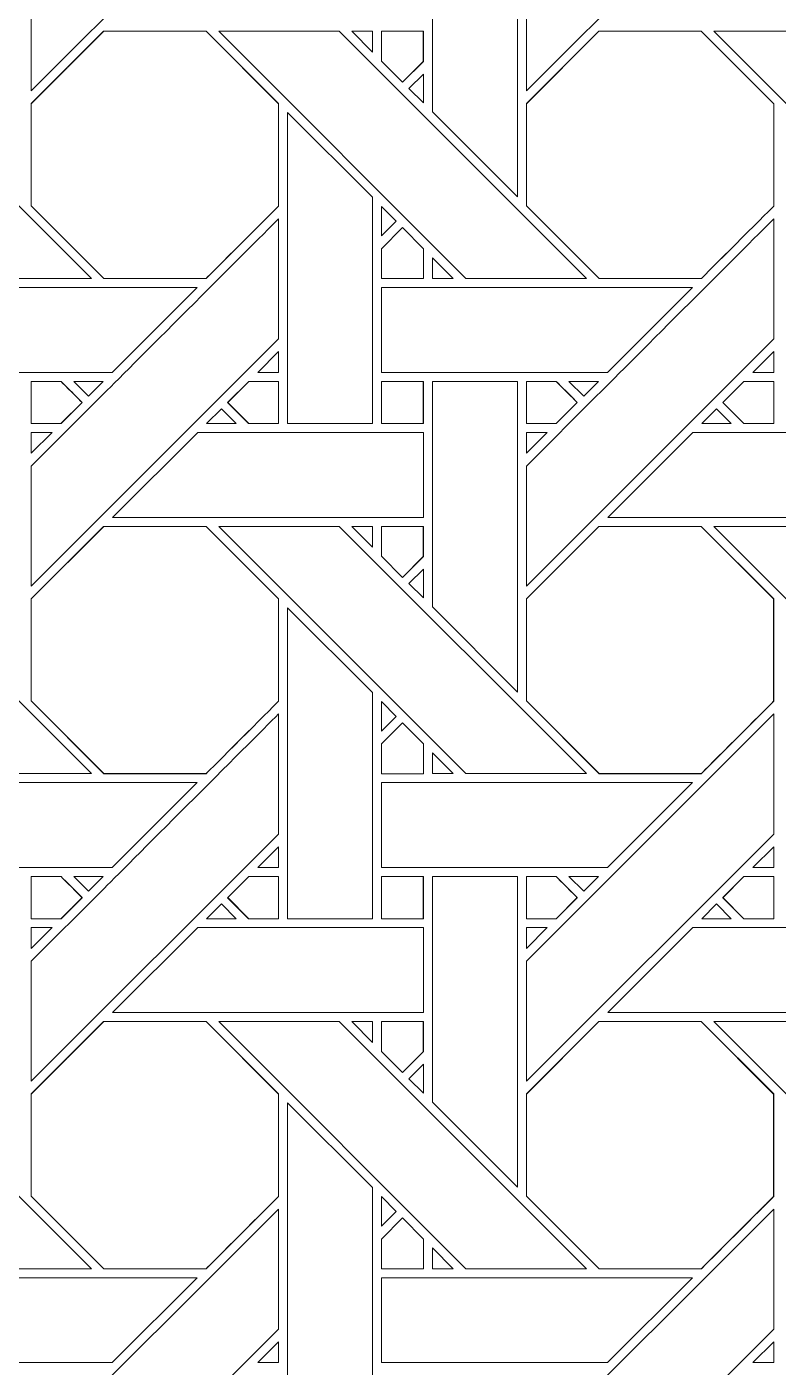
# Model space of a CAD drawing. Header units: inches. Extents: x 2.4 to 22.4, y -0.9 to 19.1.
# Drawn here: x 5.022 to 6.462, y 1.554 to 4.122 of the extents above; entities that cross this region are included whole.
import ezdxf

# ---------------------------------------------------------------- set-up
doc = ezdxf.new("R2010")
doc.units = ezdxf.units.IN
doc.header["$MEASUREMENT"] = 0
doc.layers.add('Design', color=7, linetype='Continuous', lineweight=0)

msp = doc.modelspace()

# ---------------------------------------------------------------- linework, layer by layer
at = {"layer": 'Design'}
for points, knots in [([(2.3829, 19.0948), (2.3829, 19.0948), (2.3829, -0.9052), (2.3829, -0.9052), (2.3829, -0.9052), (22.3829, -0.9052), (22.3829, -0.9052), (22.3829, -0.9052), (22.3829, 19.0948), (22.3829, 19.0948), (22.3829, 19.0948), (2.3829, 19.0948), (2.3829, 19.0948)], [0, 0, 0, 0, 1, 1, 1, 2, 2, 2, 3, 3, 3, 4, 4, 4, 4]), ([(3.3653, 18.1123), (3.3653, 18.1123), (3.3653, 0.0772), (3.3653, 0.0772), (3.3653, 0.0772), (21.4004, 0.0772), (21.4004, 0.0772), (21.4004, 0.0772), (21.4004, 18.1123), (21.4004, 18.1123), (21.4004, 18.1123), (3.3653, 18.1123), (3.3653, 18.1123)], [0, 0, 0, 0, 1, 1, 1, 2, 2, 2, 3, 3, 3, 4, 4, 4, 4]), ([(5.1664, 4.3653), (5.216, 4.4146), (5.4488, 4.6475), (5.5042, 4.703), (5.5042, 4.703), (5.5042, 4.473), (5.5042, 4.473), (5.5042, 4.473), (5.0306, 3.9994), (5.0306, 3.9994), (5.0306, 3.9994), (5.0306, 4.2294), (5.0306, 4.2294), (5.0306, 4.2294), (5.1664, 4.3653), (5.1664, 4.3653)], [0, 0, 0, 0, 1, 1, 1, 2, 2, 2, 3, 3, 3, 4, 4, 4, 5, 5, 5, 5]), ([(6.1157, 4.3659), (6.1652, 4.4151), (6.3975, 4.6476), (6.453, 4.703), (6.453, 4.703), (6.453, 4.473), (6.453, 4.473), (6.453, 4.473), (5.9793, 3.9994), (5.9793, 3.9994), (5.9793, 3.9994), (5.9793, 4.2294), (5.9793, 4.2294), (5.9793, 4.2294), (6.1157, 4.3659), (6.1157, 4.3659)], [0, 0, 0, 0, 1, 1, 1, 2, 2, 2, 3, 3, 3, 4, 4, 4, 5, 5, 5, 5]), ([(5.9622, 4.3916), (5.9622, 4.3916), (5.9622, 3.7964), (5.9622, 3.7964), (5.9622, 3.7964), (5.7992, 3.9594), (5.7992, 3.9594), (5.7992, 3.9594), (5.7992, 4.3916), (5.7992, 4.3916), (5.7992, 4.3916), (5.9622, 4.3916), (5.9622, 4.3916)], [0, 0, 0, 0, 1, 1, 1, 2, 2, 2, 3, 3, 3, 4, 4, 4, 4]), ([(4.6719, 4.1137), (4.6719, 4.1137), (5.1456, 3.64), (5.1456, 3.64), (5.1456, 3.64), (4.9146, 3.64), (4.9146, 3.64), (4.9146, 3.64), (4.441, 4.1137), (4.441, 4.1137), (4.441, 4.1137), (4.6719, 4.1137), (4.6719, 4.1137)], [0, 0, 0, 0, 1, 1, 1, 2, 2, 2, 3, 3, 3, 4, 4, 4, 4]), ([(5.1691, 4.1136), (5.1691, 4.1136), (5.3654, 4.1136), (5.3654, 4.1136), (5.3654, 4.1136), (5.5041, 3.9749), (5.5041, 3.9749), (5.5041, 3.9749), (5.5041, 3.7787), (5.5041, 3.7787), (5.4863, 3.7607), (5.3744, 3.649), (5.3654, 3.64), (5.3654, 3.64), (5.1697, 3.64), (5.1697, 3.64), (5.1697, 3.64), (5.0304, 3.7792), (5.0304, 3.7792), (5.0304, 3.7792), (5.0304, 3.9749), (5.0304, 3.9749), (5.0304, 3.9749), (5.1691, 4.1136), (5.1691, 4.1136)], [0, 0, 0, 0, 1, 1, 1, 2, 2, 2, 3, 3, 3, 4, 4, 4, 5, 5, 5, 6, 6, 6, 7, 7, 7, 8, 8, 8, 8]), ([(5.0306, 3.975), (5.0306, 3.975), (5.1693, 4.1137), (5.1693, 4.1137), (5.1693, 4.1137), (5.3655, 4.1137), (5.3655, 4.1137), (5.3655, 4.1137), (5.5042, 3.975), (5.5042, 3.975), (5.5042, 3.975), (5.5042, 3.7787), (5.5042, 3.7787), (5.4863, 3.7607), (5.3744, 3.649), (5.3655, 3.6401), (5.3655, 3.6401), (5.1698, 3.6401), (5.1698, 3.6401), (5.1698, 3.6401), (5.0306, 3.7793), (5.0306, 3.7793), (5.0306, 3.7793), (5.0306, 3.975), (5.0306, 3.975)], [0, 0, 0, 0, 1, 1, 1, 2, 2, 2, 3, 3, 3, 4, 4, 4, 5, 5, 5, 6, 6, 6, 7, 7, 7, 8, 8, 8, 8]), ([(5.6207, 4.1137), (5.6207, 4.1137), (6.0943, 3.64), (6.0943, 3.64), (6.0943, 3.64), (5.8633, 3.64), (5.8633, 3.64), (5.8633, 3.64), (5.3897, 4.1137), (5.3897, 4.1137), (5.3897, 4.1137), (5.6207, 4.1137), (5.6207, 4.1137)], [0, 0, 0, 0, 1, 1, 1, 2, 2, 2, 3, 3, 3, 4, 4, 4, 4]), ([(5.6842, 4.1137), (5.6842, 4.1137), (5.6842, 4.0739), (5.6842, 4.0739), (5.6842, 4.0739), (5.6448, 4.1137), (5.6448, 4.1137), (5.6448, 4.1137), (5.6842, 4.1137), (5.6842, 4.1137)], [0, 0, 0, 0, 1, 1, 1, 2, 2, 2, 3, 3, 3, 3]), ([(5.7816, 4.1136), (5.7816, 4.1136), (5.7816, 4.056), (5.7816, 4.056), (5.7816, 4.056), (5.7416, 4.0161), (5.7416, 4.0161), (5.7416, 4.0161), (5.7013, 4.0564), (5.7013, 4.0564), (5.7013, 4.0564), (5.7013, 4.1136), (5.7013, 4.1136), (5.7013, 4.1136), (5.7816, 4.1136), (5.7816, 4.1136)], [0, 0, 0, 0, 1, 1, 1, 2, 2, 2, 3, 3, 3, 4, 4, 4, 5, 5, 5, 5]), ([(5.7418, 4.0162), (5.7418, 4.0162), (5.7014, 4.0565), (5.7014, 4.0565), (5.7014, 4.0565), (5.7014, 4.1137), (5.7014, 4.1137), (5.7014, 4.1137), (5.7817, 4.1137), (5.7817, 4.1137), (5.7817, 4.1137), (5.7817, 4.0561), (5.7817, 4.0561), (5.7817, 4.0561), (5.7418, 4.0162), (5.7418, 4.0162)], [0, 0, 0, 0, 1, 1, 1, 2, 2, 2, 3, 3, 3, 4, 4, 4, 5, 5, 5, 5]), ([(6.1179, 4.1136), (6.1179, 4.1136), (6.3142, 4.1136), (6.3142, 4.1136), (6.3142, 4.1136), (6.4529, 3.9749), (6.4529, 3.9749), (6.4529, 3.9749), (6.4529, 3.7787), (6.4529, 3.7787), (6.4351, 3.7608), (6.3232, 3.649), (6.3143, 3.64), (6.3143, 3.64), (6.1185, 3.64), (6.1185, 3.64), (6.1185, 3.64), (5.9792, 3.7792), (5.9792, 3.7792), (5.9792, 3.7792), (5.9792, 3.9749), (5.9792, 3.9749), (5.9792, 3.9749), (6.1179, 4.1136), (6.1179, 4.1136)], [0, 0, 0, 0, 1, 1, 1, 2, 2, 2, 3, 3, 3, 4, 4, 4, 5, 5, 5, 6, 6, 6, 7, 7, 7, 8, 8, 8, 8]), ([(5.9793, 3.975), (5.9793, 3.975), (6.1179, 4.1136), (6.1179, 4.1136), (6.1179, 4.1136), (6.3142, 4.1136), (6.3142, 4.1136), (6.3142, 4.1136), (6.4529, 3.9749), (6.4529, 3.9749), (6.4529, 3.9749), (6.4529, 3.7787), (6.4529, 3.7787), (6.435, 3.7607), (6.3232, 3.6489), (6.3143, 3.64), (6.3143, 3.64), (6.1185, 3.64), (6.1185, 3.64), (6.1185, 3.64), (5.9793, 3.7793), (5.9793, 3.7793), (5.9793, 3.7793), (5.9793, 3.975), (5.9793, 3.975)], [0, 0, 0, 0, 1, 1, 1, 2, 2, 2, 3, 3, 3, 4, 4, 4, 5, 5, 5, 6, 6, 6, 7, 7, 7, 8, 8, 8, 8]), ([(6.5694, 4.1137), (6.5694, 4.1137), (7.043, 3.64), (7.043, 3.64), (7.043, 3.64), (6.812, 3.64), (6.812, 3.64), (6.812, 3.64), (6.3385, 4.1137), (6.3385, 4.1137), (6.3385, 4.1137), (6.5694, 4.1137), (6.5694, 4.1137)], [0, 0, 0, 0, 1, 1, 1, 2, 2, 2, 3, 3, 3, 4, 4, 4, 4]), ([(5.7817, 4.0318), (5.7817, 4.0318), (5.7817, 3.9767), (5.7817, 3.9767), (5.7817, 3.9767), (5.7539, 4.0041), (5.7539, 4.0041), (5.7539, 4.0041), (5.7817, 4.0318), (5.7817, 4.0318)], [0, 0, 0, 0, 1, 1, 1, 2, 2, 2, 3, 3, 3, 3]), ([(5.6841, 3.362), (5.6841, 3.362), (5.5214, 3.362), (5.5214, 3.362), (5.5214, 3.362), (5.5214, 3.9579), (5.5214, 3.9579), (5.5214, 3.9579), (5.6841, 3.7957), (5.6841, 3.7957), (5.6841, 3.7957), (5.6841, 3.362), (5.6841, 3.362)], [0, 0, 0, 0, 1, 1, 1, 2, 2, 2, 3, 3, 3, 4, 4, 4, 4]), ([(5.7015, 3.7215), (5.7015, 3.7215), (5.7015, 3.7782), (5.7015, 3.7782), (5.7015, 3.7782), (5.7296, 3.7497), (5.7296, 3.7497), (5.7296, 3.7497), (5.7015, 3.7215), (5.7015, 3.7215)], [0, 0, 0, 0, 1, 1, 1, 2, 2, 2, 3, 3, 3, 3]), ([(5.1661, 3.4162), (5.2074, 3.4573), (5.4477, 3.6978), (5.5042, 3.7543), (5.5042, 3.7543), (5.5042, 3.5243), (5.5042, 3.5243), (5.5042, 3.5243), (5.0306, 3.0506), (5.0306, 3.0506), (5.0306, 3.0506), (5.0306, 3.2807), (5.0306, 3.2807), (5.0306, 3.2807), (5.1661, 3.4162), (5.1661, 3.4162)], [0, 0, 0, 0, 1, 1, 1, 2, 2, 2, 3, 3, 3, 4, 4, 4, 5, 5, 5, 5]), ([(6.1154, 3.4168), (6.1567, 3.4579), (6.3965, 3.6978), (6.453, 3.7543), (6.453, 3.7543), (6.453, 3.5243), (6.453, 3.5243), (6.453, 3.5243), (5.9793, 3.0506), (5.9793, 3.0506), (5.9793, 3.0506), (5.9793, 3.2807), (5.9793, 3.2807), (5.9793, 3.2807), (6.1154, 3.4168), (6.1154, 3.4168)], [0, 0, 0, 0, 1, 1, 1, 2, 2, 2, 3, 3, 3, 4, 4, 4, 5, 5, 5, 5]), ([(5.7013, 3.6397), (5.7013, 3.6397), (5.7013, 3.697), (5.7013, 3.697), (5.7013, 3.697), (5.7416, 3.7374), (5.7416, 3.7374), (5.7416, 3.7374), (5.782, 3.697), (5.782, 3.697), (5.782, 3.697), (5.782, 3.6397), (5.782, 3.6397), (5.782, 3.6397), (5.7013, 3.6397), (5.7013, 3.6397)], [0, 0, 0, 0, 1, 1, 1, 2, 2, 2, 3, 3, 3, 4, 4, 4, 5, 5, 5, 5]), ([(5.7418, 3.7374), (5.7418, 3.7374), (5.7821, 3.6971), (5.7821, 3.6971), (5.7821, 3.6971), (5.7821, 3.6398), (5.7821, 3.6398), (5.7821, 3.6398), (5.7015, 3.6398), (5.7015, 3.6398), (5.7015, 3.6398), (5.7015, 3.6971), (5.7015, 3.6971), (5.7015, 3.6971), (5.7418, 3.7374), (5.7418, 3.7374)], [0, 0, 0, 0, 1, 1, 1, 2, 2, 2, 3, 3, 3, 4, 4, 4, 5, 5, 5, 5]), ([(5.7994, 3.64), (5.7994, 3.64), (5.7994, 3.6798), (5.7994, 3.6798), (5.7994, 3.6798), (5.8391, 3.64), (5.8391, 3.64), (5.8391, 3.64), (5.7994, 3.64), (5.7994, 3.64)], [0, 0, 0, 0, 1, 1, 1, 2, 2, 2, 3, 3, 3, 3]), ([(4.7527, 3.4601), (4.7527, 3.4601), (4.7527, 3.6228), (4.7527, 3.6228), (4.7527, 3.6228), (5.3484, 3.6228), (5.3484, 3.6228), (5.3484, 3.6228), (5.1857, 3.4601), (5.1857, 3.4601), (5.1857, 3.4601), (4.7527, 3.4601), (4.7527, 3.4601)], [0, 0, 0, 0, 1, 1, 1, 2, 2, 2, 3, 3, 3, 4, 4, 4, 4]), ([(5.7015, 3.4601), (5.7015, 3.4601), (5.7015, 3.6228), (5.7015, 3.6228), (5.7015, 3.6228), (6.2972, 3.6228), (6.2972, 3.6228), (6.2972, 3.6228), (6.1344, 3.4601), (6.1344, 3.4601), (6.1344, 3.4601), (5.7015, 3.4601), (5.7015, 3.4601)], [0, 0, 0, 0, 1, 1, 1, 2, 2, 2, 3, 3, 3, 4, 4, 4, 4]), ([(5.4645, 3.4601), (5.4645, 3.4601), (5.5042, 3.4999), (5.5042, 3.4999), (5.5042, 3.4999), (5.5042, 3.4601), (5.5042, 3.4601), (5.5042, 3.4601), (5.4645, 3.4601), (5.4645, 3.4601)], [0, 0, 0, 0, 1, 1, 1, 2, 2, 2, 3, 3, 3, 3]), ([(6.4132, 3.4601), (6.4132, 3.4601), (6.453, 3.4999), (6.453, 3.4999), (6.453, 3.4999), (6.453, 3.4601), (6.453, 3.4601), (6.453, 3.4601), (6.4132, 3.4601), (6.4132, 3.4601)], [0, 0, 0, 0, 1, 1, 1, 2, 2, 2, 3, 3, 3, 3]), ([(5.0875, 3.4427), (5.0926, 3.4376), (5.1234, 3.4068), (5.1278, 3.4024), (5.1278, 3.4024), (5.0874, 3.362), (5.0874, 3.362), (5.0874, 3.362), (5.0304, 3.362), (5.0304, 3.362), (5.0304, 3.362), (5.0304, 3.4427), (5.0304, 3.4427), (5.0304, 3.4427), (5.0875, 3.4427), (5.0875, 3.4427)], [0, 0, 0, 0, 1, 1, 1, 2, 2, 2, 3, 3, 3, 4, 4, 4, 5, 5, 5, 5]), ([(5.1121, 3.4184), (5.1121, 3.4184), (5.128, 3.4025), (5.128, 3.4025), (5.128, 3.4025), (5.0876, 3.3621), (5.0876, 3.3621), (5.0876, 3.3621), (5.0306, 3.3621), (5.0306, 3.3621), (5.0306, 3.3621), (5.0306, 3.4428), (5.0306, 3.4428), (5.0306, 3.4428), (5.0876, 3.4428), (5.0876, 3.4428), (5.093, 3.4375), (5.1028, 3.4277), (5.1121, 3.4184)], [0, 0, 0, 0, 1, 1, 1, 2, 2, 2, 3, 3, 3, 4, 4, 4, 5, 5, 5, 6, 6, 6, 6]), ([(5.112, 3.4428), (5.112, 3.4428), (5.1685, 3.4428), (5.1685, 3.4428), (5.1685, 3.4428), (5.1402, 3.4146), (5.1402, 3.4146), (5.1402, 3.4146), (5.112, 3.4428), (5.112, 3.4428)], [0, 0, 0, 0, 1, 1, 1, 2, 2, 2, 3, 3, 3, 3]), ([(5.447, 3.362), (5.447, 3.362), (5.4066, 3.4023), (5.4066, 3.4023), (5.4066, 3.4023), (5.4471, 3.4428), (5.4471, 3.4428), (5.4471, 3.4428), (5.5041, 3.4428), (5.5041, 3.4428), (5.5041, 3.4428), (5.5041, 3.362), (5.5041, 3.362), (5.5041, 3.362), (5.447, 3.362), (5.447, 3.362)], [0, 0, 0, 0, 1, 1, 1, 2, 2, 2, 3, 3, 3, 4, 4, 4, 5, 5, 5, 5]), ([(5.4068, 3.4024), (5.4068, 3.4024), (5.4472, 3.4428), (5.4472, 3.4428), (5.4472, 3.4428), (5.5042, 3.4428), (5.5042, 3.4428), (5.5042, 3.4428), (5.5042, 3.362), (5.5042, 3.362), (5.5042, 3.362), (5.4471, 3.362), (5.4471, 3.362), (5.4471, 3.362), (5.4068, 3.4024), (5.4068, 3.4024)], [0, 0, 0, 0, 1, 1, 1, 2, 2, 2, 3, 3, 3, 4, 4, 4, 5, 5, 5, 5]), ([(5.7013, 3.4427), (5.7013, 3.4427), (5.7816, 3.4427), (5.7816, 3.4427), (5.7816, 3.4427), (5.7816, 3.362), (5.7816, 3.362), (5.7816, 3.362), (5.7013, 3.362), (5.7013, 3.362), (5.7013, 3.362), (5.7013, 3.4427), (5.7013, 3.4427)], [0, 0, 0, 0, 1, 1, 1, 2, 2, 2, 3, 3, 3, 4, 4, 4, 4]), ([(5.7817, 3.4428), (5.7817, 3.4428), (5.7817, 3.362), (5.7817, 3.362), (5.7817, 3.362), (5.7015, 3.362), (5.7015, 3.362), (5.7015, 3.362), (5.7015, 3.4428), (5.7015, 3.4428), (5.7015, 3.4428), (5.7817, 3.4428), (5.7817, 3.4428)], [0, 0, 0, 0, 1, 1, 1, 2, 2, 2, 3, 3, 3, 4, 4, 4, 4]), ([(5.9622, 3.4428), (5.9622, 3.4428), (5.9622, 2.8477), (5.9622, 2.8477), (5.9622, 2.8477), (5.7992, 3.0106), (5.7992, 3.0106), (5.7992, 3.0106), (5.7992, 3.4428), (5.7992, 3.4428), (5.7992, 3.4428), (5.9622, 3.4428), (5.9622, 3.4428)], [0, 0, 0, 0, 1, 1, 1, 2, 2, 2, 3, 3, 3, 4, 4, 4, 4]), ([(6.0362, 3.4427), (6.0414, 3.4376), (6.0722, 3.4068), (6.0766, 3.4024), (6.0766, 3.4024), (6.0362, 3.362), (6.0362, 3.362), (6.0362, 3.362), (5.9792, 3.362), (5.9792, 3.362), (5.9792, 3.362), (5.9792, 3.4427), (5.9792, 3.4427), (5.9792, 3.4427), (6.0362, 3.4427), (6.0362, 3.4427)], [0, 0, 0, 0, 1, 1, 1, 2, 2, 2, 3, 3, 3, 4, 4, 4, 5, 5, 5, 5]), ([(6.0608, 3.4184), (6.0608, 3.4184), (6.0767, 3.4025), (6.0767, 3.4025), (6.0767, 3.4025), (6.0363, 3.3621), (6.0363, 3.3621), (6.0363, 3.3621), (5.9793, 3.3621), (5.9793, 3.3621), (5.9793, 3.3621), (5.9793, 3.4428), (5.9793, 3.4428), (5.9793, 3.4428), (6.0364, 3.4428), (6.0364, 3.4428), (6.0417, 3.4375), (6.0515, 3.4277), (6.0608, 3.4184)], [0, 0, 0, 0, 1, 1, 1, 2, 2, 2, 3, 3, 3, 4, 4, 4, 5, 5, 5, 6, 6, 6, 6]), ([(6.0607, 3.4428), (6.0607, 3.4428), (6.1172, 3.4428), (6.1172, 3.4428), (6.1172, 3.4428), (6.0889, 3.4146), (6.0889, 3.4146), (6.0889, 3.4146), (6.0607, 3.4428), (6.0607, 3.4428)], [0, 0, 0, 0, 1, 1, 1, 2, 2, 2, 3, 3, 3, 3]), ([(6.3957, 3.362), (6.3957, 3.362), (6.3554, 3.4023), (6.3554, 3.4023), (6.3554, 3.4023), (6.3958, 3.4428), (6.3958, 3.4428), (6.3958, 3.4428), (6.4529, 3.4428), (6.4529, 3.4428), (6.4529, 3.4428), (6.4529, 3.362), (6.4529, 3.362), (6.4529, 3.362), (6.3957, 3.362), (6.3957, 3.362)], [0, 0, 0, 0, 1, 1, 1, 2, 2, 2, 3, 3, 3, 4, 4, 4, 5, 5, 5, 5]), ([(6.3555, 3.4024), (6.3555, 3.4024), (6.3959, 3.4428), (6.3959, 3.4428), (6.3959, 3.4428), (6.453, 3.4428), (6.453, 3.4428), (6.453, 3.4428), (6.453, 3.362), (6.453, 3.362), (6.453, 3.362), (6.3959, 3.362), (6.3959, 3.362), (6.3959, 3.362), (6.3555, 3.4024), (6.3555, 3.4024)], [0, 0, 0, 0, 1, 1, 1, 2, 2, 2, 3, 3, 3, 4, 4, 4, 5, 5, 5, 5]), ([(5.4229, 3.362), (5.4229, 3.362), (5.3664, 3.362), (5.3664, 3.362), (5.3664, 3.362), (5.3947, 3.3903), (5.3947, 3.3903), (5.3947, 3.3903), (5.4229, 3.362), (5.4229, 3.362)], [0, 0, 0, 0, 1, 1, 1, 2, 2, 2, 3, 3, 3, 3]), ([(6.3716, 3.362), (6.3716, 3.362), (6.3151, 3.362), (6.3151, 3.362), (6.3151, 3.362), (6.3434, 3.3903), (6.3434, 3.3903), (6.3434, 3.3903), (6.3716, 3.362), (6.3716, 3.362)], [0, 0, 0, 0, 1, 1, 1, 2, 2, 2, 3, 3, 3, 3]), ([(5.0704, 3.3449), (5.0704, 3.3449), (5.0306, 3.3051), (5.0306, 3.3051), (5.0306, 3.3051), (5.0306, 3.3449), (5.0306, 3.3449), (5.0306, 3.3449), (5.0704, 3.3449), (5.0704, 3.3449)], [0, 0, 0, 0, 1, 1, 1, 2, 2, 2, 3, 3, 3, 3]), ([(5.3493, 3.3449), (5.3493, 3.3449), (5.7817, 3.3449), (5.7817, 3.3449), (5.7817, 3.3449), (5.7817, 3.1821), (5.7817, 3.1821), (5.7817, 3.1821), (5.1864, 3.1821), (5.1864, 3.1821), (5.1864, 3.1821), (5.3493, 3.3449), (5.3493, 3.3449)], [0, 0, 0, 0, 1, 1, 1, 2, 2, 2, 3, 3, 3, 4, 4, 4, 4]), ([(6.0191, 3.3449), (6.0191, 3.3449), (5.9793, 3.3051), (5.9793, 3.3051), (5.9793, 3.3051), (5.9793, 3.3449), (5.9793, 3.3449), (5.9793, 3.3449), (6.0191, 3.3449), (6.0191, 3.3449)], [0, 0, 0, 0, 1, 1, 1, 2, 2, 2, 3, 3, 3, 3]), ([(6.298, 3.3449), (6.298, 3.3449), (6.7304, 3.3449), (6.7304, 3.3449), (6.7304, 3.3449), (6.7304, 3.1821), (6.7304, 3.1821), (6.7304, 3.1821), (6.1351, 3.1821), (6.1351, 3.1821), (6.1351, 3.1821), (6.298, 3.3449), (6.298, 3.3449)], [0, 0, 0, 0, 1, 1, 1, 2, 2, 2, 3, 3, 3, 4, 4, 4, 4]), ([(4.6719, 3.165), (4.6719, 3.165), (5.1456, 2.6913), (5.1456, 2.6913), (5.1456, 2.6913), (4.9146, 2.6913), (4.9146, 2.6913), (4.9146, 2.6913), (4.441, 3.165), (4.441, 3.165), (4.441, 3.165), (4.6719, 3.165), (4.6719, 3.165)], [0, 0, 0, 0, 1, 1, 1, 2, 2, 2, 3, 3, 3, 4, 4, 4, 4]), ([(5.1691, 3.1649), (5.1691, 3.1649), (5.3654, 3.1649), (5.3654, 3.1649), (5.3654, 3.1649), (5.5041, 3.0261), (5.5041, 3.0261), (5.5041, 3.0261), (5.5041, 2.8299), (5.5041, 2.8299), (5.4863, 2.812), (5.3744, 2.7002), (5.3654, 2.6912), (5.3654, 2.6912), (5.1697, 2.6912), (5.1697, 2.6912), (5.1697, 2.6912), (5.0304, 2.8305), (5.0304, 2.8305), (5.0304, 2.8305), (5.0304, 3.0261), (5.0304, 3.0261), (5.0304, 3.0261), (5.1691, 3.1649), (5.1691, 3.1649)], [0, 0, 0, 0, 1, 1, 1, 2, 2, 2, 3, 3, 3, 4, 4, 4, 5, 5, 5, 6, 6, 6, 7, 7, 7, 8, 8, 8, 8]), ([(5.0306, 3.0262), (5.0306, 3.0262), (5.1693, 3.165), (5.1693, 3.165), (5.1693, 3.165), (5.3655, 3.165), (5.3655, 3.165), (5.3655, 3.165), (5.5042, 3.0262), (5.5042, 3.0262), (5.5042, 3.0262), (5.5042, 2.83), (5.5042, 2.83), (5.4861, 2.8118), (5.3743, 2.7001), (5.3655, 2.6913), (5.3655, 2.6913), (5.1698, 2.6913), (5.1698, 2.6913), (5.1698, 2.6913), (5.0306, 2.8306), (5.0306, 2.8306), (5.0306, 2.8306), (5.0306, 3.0262), (5.0306, 3.0262)], [0, 0, 0, 0, 1, 1, 1, 2, 2, 2, 3, 3, 3, 4, 4, 4, 5, 5, 5, 6, 6, 6, 7, 7, 7, 8, 8, 8, 8]), ([(5.6207, 3.165), (5.6207, 3.165), (6.0943, 2.6913), (6.0943, 2.6913), (6.0943, 2.6913), (5.8633, 2.6913), (5.8633, 2.6913), (5.8633, 2.6913), (5.3897, 3.165), (5.3897, 3.165), (5.3897, 3.165), (5.6207, 3.165), (5.6207, 3.165)], [0, 0, 0, 0, 1, 1, 1, 2, 2, 2, 3, 3, 3, 4, 4, 4, 4]), ([(5.6842, 3.165), (5.6842, 3.165), (5.6842, 3.1251), (5.6842, 3.1251), (5.6842, 3.1251), (5.6448, 3.165), (5.6448, 3.165), (5.6448, 3.165), (5.6842, 3.165), (5.6842, 3.165)], [0, 0, 0, 0, 1, 1, 1, 2, 2, 2, 3, 3, 3, 3]), ([(5.7816, 3.1649), (5.7816, 3.1649), (5.7816, 3.1073), (5.7816, 3.1073), (5.7816, 3.1073), (5.7416, 3.0673), (5.7416, 3.0673), (5.7416, 3.0673), (5.7013, 3.1077), (5.7013, 3.1077), (5.7013, 3.1077), (5.7013, 3.1649), (5.7013, 3.1649), (5.7013, 3.1649), (5.7816, 3.1649), (5.7816, 3.1649)], [0, 0, 0, 0, 1, 1, 1, 2, 2, 2, 3, 3, 3, 4, 4, 4, 5, 5, 5, 5]), ([(5.7418, 3.0674), (5.7418, 3.0674), (5.7014, 3.1078), (5.7014, 3.1078), (5.7014, 3.1078), (5.7014, 3.165), (5.7014, 3.165), (5.7014, 3.165), (5.7817, 3.165), (5.7817, 3.165), (5.7817, 3.165), (5.7817, 3.1074), (5.7817, 3.1074), (5.7817, 3.1074), (5.7418, 3.0674), (5.7418, 3.0674)], [0, 0, 0, 0, 1, 1, 1, 2, 2, 2, 3, 3, 3, 4, 4, 4, 5, 5, 5, 5]), ([(6.1179, 3.1649), (6.1179, 3.1649), (6.3141, 3.1649), (6.3141, 3.1649), (6.3141, 3.1649), (6.4528, 3.0261), (6.4528, 3.0261), (6.4528, 3.0261), (6.4528, 2.8299), (6.4528, 2.8299), (6.435, 2.812), (6.3231, 2.7002), (6.3141, 2.6912), (6.3141, 2.6912), (6.1184, 2.6912), (6.1184, 2.6912), (6.1184, 2.6912), (5.9792, 2.8305), (5.9792, 2.8305), (5.9792, 2.8305), (5.9792, 3.0261), (5.9792, 3.0261), (5.9792, 3.0261), (6.1179, 3.1649), (6.1179, 3.1649)], [0, 0, 0, 0, 1, 1, 1, 2, 2, 2, 3, 3, 3, 4, 4, 4, 5, 5, 5, 6, 6, 6, 7, 7, 7, 8, 8, 8, 8]), ([(5.9793, 3.0262), (5.9793, 3.0262), (6.118, 3.165), (6.118, 3.165), (6.118, 3.165), (6.3142, 3.165), (6.3142, 3.165), (6.3142, 3.165), (6.453, 3.0262), (6.453, 3.0262), (6.453, 3.0262), (6.453, 2.83), (6.453, 2.83), (6.4351, 2.812), (6.3232, 2.7003), (6.3143, 2.6913), (6.3143, 2.6913), (6.1185, 2.6913), (6.1185, 2.6913), (6.1185, 2.6913), (5.9793, 2.8306), (5.9793, 2.8306), (5.9793, 2.8306), (5.9793, 3.0262), (5.9793, 3.0262)], [0, 0, 0, 0, 1, 1, 1, 2, 2, 2, 3, 3, 3, 4, 4, 4, 5, 5, 5, 6, 6, 6, 7, 7, 7, 8, 8, 8, 8]), ([(6.3385, 3.165), (6.3385, 3.165), (6.5694, 3.165), (6.5694, 3.165), (6.5694, 3.165), (7.043, 2.6913), (7.043, 2.6913), (7.043, 2.6913), (6.812, 2.6913), (6.812, 2.6913), (6.812, 2.6913), (6.3385, 3.165), (6.3385, 3.165)], [0, 0, 0, 0, 1, 1, 1, 2, 2, 2, 3, 3, 3, 4, 4, 4, 4]), ([(5.7817, 3.0831), (5.7817, 3.0831), (5.7817, 3.028), (5.7817, 3.028), (5.7817, 3.028), (5.7539, 3.0553), (5.7539, 3.0553), (5.7539, 3.0553), (5.7817, 3.0831), (5.7817, 3.0831)], [0, 0, 0, 0, 1, 1, 1, 2, 2, 2, 3, 3, 3, 3]), ([(5.6841, 2.4133), (5.6841, 2.4133), (5.5214, 2.4133), (5.5214, 2.4133), (5.5214, 2.4133), (5.5214, 3.0091), (5.5214, 3.0091), (5.5214, 3.0091), (5.6841, 2.847), (5.6841, 2.847), (5.6841, 2.847), (5.6841, 2.4133), (5.6841, 2.4133)], [0, 0, 0, 0, 1, 1, 1, 2, 2, 2, 3, 3, 3, 4, 4, 4, 4]), ([(5.7015, 2.7728), (5.7015, 2.7728), (5.7015, 2.8295), (5.7015, 2.8295), (5.7015, 2.8295), (5.7296, 2.8009), (5.7296, 2.8009), (5.7296, 2.8009), (5.7015, 2.7728), (5.7015, 2.7728)], [0, 0, 0, 0, 1, 1, 1, 2, 2, 2, 3, 3, 3, 3]), ([(5.1661, 2.4675), (5.2074, 2.5086), (5.4477, 2.749), (5.5042, 2.8056), (5.5042, 2.8056), (5.5042, 2.5756), (5.5042, 2.5756), (5.5042, 2.5756), (5.0306, 2.1019), (5.0306, 2.1019), (5.0306, 2.1019), (5.0306, 2.332), (5.0306, 2.332), (5.0306, 2.332), (5.1661, 2.4675), (5.1661, 2.4675)], [0, 0, 0, 0, 1, 1, 1, 2, 2, 2, 3, 3, 3, 4, 4, 4, 5, 5, 5, 5]), ([(5.9793, 2.332), (5.9793, 2.332), (6.453, 2.8056), (6.453, 2.8056), (6.453, 2.8056), (6.453, 2.5756), (6.453, 2.5756), (6.453, 2.5756), (5.9793, 2.1019), (5.9793, 2.1019), (5.9793, 2.1019), (5.9793, 2.332), (5.9793, 2.332)], [0, 0, 0, 0, 1, 1, 1, 2, 2, 2, 3, 3, 3, 4, 4, 4, 4]), ([(5.7013, 2.691), (5.7013, 2.691), (5.7013, 2.7483), (5.7013, 2.7483), (5.7013, 2.7483), (5.7416, 2.7886), (5.7416, 2.7886), (5.7416, 2.7886), (5.782, 2.7483), (5.782, 2.7483), (5.782, 2.7483), (5.782, 2.691), (5.782, 2.691), (5.782, 2.691), (5.7013, 2.691), (5.7013, 2.691)], [0, 0, 0, 0, 1, 1, 1, 2, 2, 2, 3, 3, 3, 4, 4, 4, 5, 5, 5, 5]), ([(5.7075, 2.7544), (5.7075, 2.7544), (5.7418, 2.7887), (5.7418, 2.7887), (5.7418, 2.7887), (5.7821, 2.7484), (5.7821, 2.7484), (5.7821, 2.7484), (5.7821, 2.6911), (5.7821, 2.6911), (5.7821, 2.6911), (5.7015, 2.6911), (5.7015, 2.6911), (5.7015, 2.6911), (5.7015, 2.7484), (5.7015, 2.7484), (5.7015, 2.7484), (5.7075, 2.7544), (5.7075, 2.7544)], [0, 0, 0, 0, 1, 1, 1, 2, 2, 2, 3, 3, 3, 4, 4, 4, 5, 5, 5, 6, 6, 6, 6]), ([(5.7994, 2.6913), (5.7994, 2.6913), (5.7994, 2.7311), (5.7994, 2.7311), (5.7994, 2.7311), (5.8391, 2.6913), (5.8391, 2.6913), (5.8391, 2.6913), (5.7994, 2.6913), (5.7994, 2.6913)], [0, 0, 0, 0, 1, 1, 1, 2, 2, 2, 3, 3, 3, 3]), ([(4.7527, 2.5114), (4.7527, 2.5114), (4.7527, 2.6741), (4.7527, 2.6741), (4.7527, 2.6741), (5.3484, 2.6741), (5.3484, 2.6741), (5.3484, 2.6741), (5.1857, 2.5114), (5.1857, 2.5114), (5.1857, 2.5114), (4.7527, 2.5114), (4.7527, 2.5114)], [0, 0, 0, 0, 1, 1, 1, 2, 2, 2, 3, 3, 3, 4, 4, 4, 4]), ([(5.7015, 2.5114), (5.7015, 2.5114), (5.7015, 2.6741), (5.7015, 2.6741), (5.7015, 2.6741), (6.2972, 2.6741), (6.2972, 2.6741), (6.2972, 2.6741), (6.1344, 2.5114), (6.1344, 2.5114), (6.1344, 2.5114), (5.7015, 2.5114), (5.7015, 2.5114)], [0, 0, 0, 0, 1, 1, 1, 2, 2, 2, 3, 3, 3, 4, 4, 4, 4]), ([(5.4645, 2.5114), (5.4645, 2.5114), (5.5042, 2.5512), (5.5042, 2.5512), (5.5042, 2.5512), (5.5042, 2.5114), (5.5042, 2.5114), (5.5042, 2.5114), (5.4645, 2.5114), (5.4645, 2.5114)], [0, 0, 0, 0, 1, 1, 1, 2, 2, 2, 3, 3, 3, 3]), ([(6.4132, 2.5114), (6.4132, 2.5114), (6.453, 2.5512), (6.453, 2.5512), (6.453, 2.5512), (6.453, 2.5114), (6.453, 2.5114), (6.453, 2.5114), (6.4132, 2.5114), (6.4132, 2.5114)], [0, 0, 0, 0, 1, 1, 1, 2, 2, 2, 3, 3, 3, 3]), ([(5.0875, 2.494), (5.0926, 2.4889), (5.1234, 2.4581), (5.1278, 2.4536), (5.1278, 2.4536), (5.0874, 2.4132), (5.0874, 2.4132), (5.0874, 2.4132), (5.0304, 2.4132), (5.0304, 2.4132), (5.0304, 2.4132), (5.0304, 2.494), (5.0304, 2.494), (5.0304, 2.494), (5.0875, 2.494), (5.0875, 2.494)], [0, 0, 0, 0, 1, 1, 1, 2, 2, 2, 3, 3, 3, 4, 4, 4, 5, 5, 5, 5]), ([(5.1121, 2.4697), (5.1121, 2.4697), (5.128, 2.4537), (5.128, 2.4537), (5.128, 2.4537), (5.0876, 2.4133), (5.0876, 2.4133), (5.0876, 2.4133), (5.0306, 2.4133), (5.0306, 2.4133), (5.0306, 2.4133), (5.0306, 2.4941), (5.0306, 2.4941), (5.0306, 2.4941), (5.0876, 2.4941), (5.0876, 2.4941), (5.093, 2.4888), (5.1028, 2.4789), (5.1121, 2.4697)], [0, 0, 0, 0, 1, 1, 1, 2, 2, 2, 3, 3, 3, 4, 4, 4, 5, 5, 5, 6, 6, 6, 6]), ([(5.112, 2.4941), (5.112, 2.4941), (5.1685, 2.4941), (5.1685, 2.4941), (5.1685, 2.4941), (5.1402, 2.4659), (5.1402, 2.4659), (5.1402, 2.4659), (5.112, 2.4941), (5.112, 2.4941)], [0, 0, 0, 0, 1, 1, 1, 2, 2, 2, 3, 3, 3, 3]), ([(5.447, 2.4132), (5.447, 2.4132), (5.4066, 2.4536), (5.4066, 2.4536), (5.4066, 2.4536), (5.4471, 2.494), (5.4471, 2.494), (5.4471, 2.494), (5.5041, 2.494), (5.5041, 2.494), (5.5041, 2.494), (5.5041, 2.4132), (5.5041, 2.4132), (5.5041, 2.4132), (5.447, 2.4132), (5.447, 2.4132)], [0, 0, 0, 0, 1, 1, 1, 2, 2, 2, 3, 3, 3, 4, 4, 4, 5, 5, 5, 5]), ([(5.4068, 2.4537), (5.4068, 2.4537), (5.4472, 2.4941), (5.4472, 2.4941), (5.4472, 2.4941), (5.5042, 2.4941), (5.5042, 2.4941), (5.5042, 2.4941), (5.5042, 2.4133), (5.5042, 2.4133), (5.5042, 2.4133), (5.4471, 2.4133), (5.4471, 2.4133), (5.4471, 2.4133), (5.4068, 2.4537), (5.4068, 2.4537)], [0, 0, 0, 0, 1, 1, 1, 2, 2, 2, 3, 3, 3, 4, 4, 4, 5, 5, 5, 5]), ([(5.7013, 2.494), (5.7013, 2.494), (5.7816, 2.494), (5.7816, 2.494), (5.7816, 2.494), (5.7816, 2.4132), (5.7816, 2.4132), (5.7816, 2.4132), (5.7013, 2.4132), (5.7013, 2.4132), (5.7013, 2.4132), (5.7013, 2.494), (5.7013, 2.494)], [0, 0, 0, 0, 1, 1, 1, 2, 2, 2, 3, 3, 3, 4, 4, 4, 4]), ([(5.7817, 2.4941), (5.7817, 2.4941), (5.7817, 2.4133), (5.7817, 2.4133), (5.7817, 2.4133), (5.7015, 2.4133), (5.7015, 2.4133), (5.7015, 2.4133), (5.7015, 2.4941), (5.7015, 2.4941), (5.7015, 2.4941), (5.7817, 2.4941), (5.7817, 2.4941)], [0, 0, 0, 0, 1, 1, 1, 2, 2, 2, 3, 3, 3, 4, 4, 4, 4]), ([(5.9622, 2.4941), (5.9622, 2.4941), (5.9622, 1.899), (5.9622, 1.899), (5.9622, 1.899), (5.7992, 2.0619), (5.7992, 2.0619), (5.7992, 2.0619), (5.7992, 2.4941), (5.7992, 2.4941), (5.7992, 2.4941), (5.9622, 2.4941), (5.9622, 2.4941)], [0, 0, 0, 0, 1, 1, 1, 2, 2, 2, 3, 3, 3, 4, 4, 4, 4]), ([(6.0362, 2.494), (6.0414, 2.4889), (6.0722, 2.4581), (6.0766, 2.4536), (6.0766, 2.4536), (6.0362, 2.4132), (6.0362, 2.4132), (6.0362, 2.4132), (5.9792, 2.4132), (5.9792, 2.4132), (5.9792, 2.4132), (5.9792, 2.494), (5.9792, 2.494), (5.9792, 2.494), (6.0362, 2.494), (6.0362, 2.494)], [0, 0, 0, 0, 1, 1, 1, 2, 2, 2, 3, 3, 3, 4, 4, 4, 5, 5, 5, 5]), ([(5.9793, 2.4133), (5.9793, 2.4133), (5.9793, 2.4941), (5.9793, 2.4941), (5.9793, 2.4941), (6.0364, 2.4941), (6.0364, 2.4941), (6.0416, 2.4889), (6.0724, 2.458), (6.0767, 2.4537), (6.0767, 2.4537), (6.0363, 2.4133), (6.0363, 2.4133), (6.0363, 2.4133), (5.9793, 2.4133), (5.9793, 2.4133)], [0, 0, 0, 0, 1, 1, 1, 2, 2, 2, 3, 3, 3, 4, 4, 4, 5, 5, 5, 5]), ([(6.0607, 2.4941), (6.0607, 2.4941), (6.1172, 2.4941), (6.1172, 2.4941), (6.1172, 2.4941), (6.0889, 2.4659), (6.0889, 2.4659), (6.0889, 2.4659), (6.0607, 2.4941), (6.0607, 2.4941)], [0, 0, 0, 0, 1, 1, 1, 2, 2, 2, 3, 3, 3, 3]), ([(6.3957, 2.4132), (6.3957, 2.4132), (6.3554, 2.4536), (6.3554, 2.4536), (6.3554, 2.4536), (6.3958, 2.494), (6.3958, 2.494), (6.3958, 2.494), (6.4529, 2.494), (6.4529, 2.494), (6.4529, 2.494), (6.4529, 2.4132), (6.4529, 2.4132), (6.4529, 2.4132), (6.3957, 2.4132), (6.3957, 2.4132)], [0, 0, 0, 0, 1, 1, 1, 2, 2, 2, 3, 3, 3, 4, 4, 4, 5, 5, 5, 5]), ([(6.3555, 2.4537), (6.3555, 2.4537), (6.3959, 2.4941), (6.3959, 2.4941), (6.3959, 2.4941), (6.453, 2.4941), (6.453, 2.4941), (6.453, 2.4941), (6.453, 2.4133), (6.453, 2.4133), (6.453, 2.4133), (6.3959, 2.4133), (6.3959, 2.4133), (6.3959, 2.4133), (6.3555, 2.4537), (6.3555, 2.4537)], [0, 0, 0, 0, 1, 1, 1, 2, 2, 2, 3, 3, 3, 4, 4, 4, 5, 5, 5, 5]), ([(5.4229, 2.4133), (5.4229, 2.4133), (5.3664, 2.4133), (5.3664, 2.4133), (5.3664, 2.4133), (5.3947, 2.4416), (5.3947, 2.4416), (5.3947, 2.4416), (5.4229, 2.4133), (5.4229, 2.4133)], [0, 0, 0, 0, 1, 1, 1, 2, 2, 2, 3, 3, 3, 3]), ([(6.3716, 2.4133), (6.3716, 2.4133), (6.3151, 2.4133), (6.3151, 2.4133), (6.3151, 2.4133), (6.3434, 2.4416), (6.3434, 2.4416), (6.3434, 2.4416), (6.3716, 2.4133), (6.3716, 2.4133)], [0, 0, 0, 0, 1, 1, 1, 2, 2, 2, 3, 3, 3, 3]), ([(5.0704, 2.3962), (5.0704, 2.3962), (5.0306, 2.3564), (5.0306, 2.3564), (5.0306, 2.3564), (5.0306, 2.3962), (5.0306, 2.3962), (5.0306, 2.3962), (5.0704, 2.3962), (5.0704, 2.3962)], [0, 0, 0, 0, 1, 1, 1, 2, 2, 2, 3, 3, 3, 3]), ([(5.3493, 2.3962), (5.3493, 2.3962), (5.7817, 2.3962), (5.7817, 2.3962), (5.7817, 2.3962), (5.7817, 2.2334), (5.7817, 2.2334), (5.7817, 2.2334), (5.1864, 2.2334), (5.1864, 2.2334), (5.1864, 2.2334), (5.3493, 2.3962), (5.3493, 2.3962)], [0, 0, 0, 0, 1, 1, 1, 2, 2, 2, 3, 3, 3, 4, 4, 4, 4]), ([(6.0191, 2.3962), (6.0191, 2.3962), (5.9793, 2.3564), (5.9793, 2.3564), (5.9793, 2.3564), (5.9793, 2.3962), (5.9793, 2.3962), (5.9793, 2.3962), (6.0191, 2.3962), (6.0191, 2.3962)], [0, 0, 0, 0, 1, 1, 1, 2, 2, 2, 3, 3, 3, 3]), ([(6.1351, 2.2334), (6.1351, 2.2334), (6.298, 2.3962), (6.298, 2.3962), (6.298, 2.3962), (6.7304, 2.3962), (6.7304, 2.3962), (6.7304, 2.3962), (6.7304, 2.2334), (6.7304, 2.2334), (6.7304, 2.2334), (6.1351, 2.2334), (6.1351, 2.2334)], [0, 0, 0, 0, 1, 1, 1, 2, 2, 2, 3, 3, 3, 4, 4, 4, 4]), ([(4.6719, 2.2162), (4.6719, 2.2162), (5.1456, 1.7426), (5.1456, 1.7426), (5.1456, 1.7426), (4.9146, 1.7426), (4.9146, 1.7426), (4.9146, 1.7426), (4.441, 2.2162), (4.441, 2.2162), (4.441, 2.2162), (4.6719, 2.2162), (4.6719, 2.2162)], [0, 0, 0, 0, 1, 1, 1, 2, 2, 2, 3, 3, 3, 4, 4, 4, 4]), ([(5.1691, 2.2161), (5.1691, 2.2161), (5.3654, 2.2161), (5.3654, 2.2161), (5.3654, 2.2161), (5.5041, 2.0774), (5.5041, 2.0774), (5.5041, 2.0774), (5.5041, 1.8812), (5.5041, 1.8812), (5.4863, 1.8632), (5.3744, 1.7515), (5.3654, 1.7425), (5.3654, 1.7425), (5.1697, 1.7425), (5.1697, 1.7425), (5.1697, 1.7425), (5.0304, 1.8817), (5.0304, 1.8817), (5.0304, 1.8817), (5.0304, 2.0774), (5.0304, 2.0774), (5.0304, 2.0774), (5.1691, 2.2161), (5.1691, 2.2161)], [0, 0, 0, 0, 1, 1, 1, 2, 2, 2, 3, 3, 3, 4, 4, 4, 5, 5, 5, 6, 6, 6, 7, 7, 7, 8, 8, 8, 8]), ([(5.0306, 2.0775), (5.0306, 2.0775), (5.1693, 2.2162), (5.1693, 2.2162), (5.1693, 2.2162), (5.3655, 2.2162), (5.3655, 2.2162), (5.3655, 2.2162), (5.5042, 2.0775), (5.5042, 2.0775), (5.5042, 2.0775), (5.5042, 1.8813), (5.5042, 1.8813), (5.486, 1.8629), (5.3742, 1.7513), (5.3655, 1.7426), (5.3655, 1.7426), (5.1698, 1.7426), (5.1698, 1.7426), (5.1698, 1.7426), (5.0306, 1.8818), (5.0306, 1.8818), (5.0306, 1.8818), (5.0306, 2.0775), (5.0306, 2.0775)], [0, 0, 0, 0, 1, 1, 1, 2, 2, 2, 3, 3, 3, 4, 4, 4, 5, 5, 5, 6, 6, 6, 7, 7, 7, 8, 8, 8, 8]), ([(5.3897, 2.2162), (5.3897, 2.2162), (5.6207, 2.2162), (5.6207, 2.2162), (5.6207, 2.2162), (6.0943, 1.7426), (6.0943, 1.7426), (6.0943, 1.7426), (5.8633, 1.7426), (5.8633, 1.7426), (5.8633, 1.7426), (5.3897, 2.2162), (5.3897, 2.2162)], [0, 0, 0, 0, 1, 1, 1, 2, 2, 2, 3, 3, 3, 4, 4, 4, 4]), ([(5.6842, 2.2162), (5.6842, 2.2162), (5.6842, 2.1764), (5.6842, 2.1764), (5.6842, 2.1764), (5.6448, 2.2162), (5.6448, 2.2162), (5.6448, 2.2162), (5.6842, 2.2162), (5.6842, 2.2162)], [0, 0, 0, 0, 1, 1, 1, 2, 2, 2, 3, 3, 3, 3]), ([(5.7816, 2.2161), (5.7816, 2.2161), (5.7816, 2.1585), (5.7816, 2.1585), (5.7816, 2.1585), (5.7416, 2.1186), (5.7416, 2.1186), (5.7416, 2.1186), (5.7013, 2.1589), (5.7013, 2.1589), (5.7013, 2.1589), (5.7013, 2.2161), (5.7013, 2.2161), (5.7013, 2.2161), (5.7816, 2.2161), (5.7816, 2.2161)], [0, 0, 0, 0, 1, 1, 1, 2, 2, 2, 3, 3, 3, 4, 4, 4, 5, 5, 5, 5]), ([(5.7418, 2.1187), (5.7418, 2.1187), (5.7014, 2.159), (5.7014, 2.159), (5.7014, 2.159), (5.7014, 2.2162), (5.7014, 2.2162), (5.7014, 2.2162), (5.7817, 2.2162), (5.7817, 2.2162), (5.7817, 2.2162), (5.7817, 2.1586), (5.7817, 2.1586), (5.7817, 2.1586), (5.7418, 2.1187), (5.7418, 2.1187)], [0, 0, 0, 0, 1, 1, 1, 2, 2, 2, 3, 3, 3, 4, 4, 4, 5, 5, 5, 5]), ([(6.1179, 2.2161), (6.1179, 2.2161), (6.3141, 2.2161), (6.3141, 2.2161), (6.3141, 2.2161), (6.4528, 2.0774), (6.4528, 2.0774), (6.4528, 2.0774), (6.4528, 1.8812), (6.4528, 1.8812), (6.435, 1.8632), (6.3231, 1.7515), (6.3141, 1.7425), (6.3141, 1.7425), (6.1184, 1.7425), (6.1184, 1.7425), (6.1184, 1.7425), (5.9792, 1.8817), (5.9792, 1.8817), (5.9792, 1.8817), (5.9792, 2.0774), (5.9792, 2.0774), (5.9792, 2.0774), (6.1179, 2.2161), (6.1179, 2.2161)], [0, 0, 0, 0, 1, 1, 1, 2, 2, 2, 3, 3, 3, 4, 4, 4, 5, 5, 5, 6, 6, 6, 7, 7, 7, 8, 8, 8, 8]), ([(5.9793, 1.8818), (5.9793, 1.8818), (5.9793, 2.0775), (5.9793, 2.0775), (5.9793, 2.0775), (6.118, 2.2162), (6.118, 2.2162), (6.118, 2.2162), (6.3142, 2.2162), (6.3142, 2.2162), (6.3142, 2.2162), (6.453, 2.0775), (6.453, 2.0775), (6.453, 2.0775), (6.453, 1.8813), (6.453, 1.8813), (6.4354, 1.8636), (6.3234, 1.7518), (6.3143, 1.7426), (6.3143, 1.7426), (6.1185, 1.7426), (6.1185, 1.7426), (6.1185, 1.7426), (5.9793, 1.8818), (5.9793, 1.8818)], [0, 0, 0, 0, 1, 1, 1, 2, 2, 2, 3, 3, 3, 4, 4, 4, 5, 5, 5, 6, 6, 6, 7, 7, 7, 8, 8, 8, 8]), ([(6.3385, 2.2162), (6.3385, 2.2162), (6.5694, 2.2162), (6.5694, 2.2162), (6.5694, 2.2162), (7.043, 1.7426), (7.043, 1.7426), (7.043, 1.7426), (6.812, 1.7426), (6.812, 1.7426), (6.812, 1.7426), (6.3385, 2.2162), (6.3385, 2.2162)], [0, 0, 0, 0, 1, 1, 1, 2, 2, 2, 3, 3, 3, 4, 4, 4, 4]), ([(5.7817, 2.1344), (5.7817, 2.1344), (5.7817, 2.0792), (5.7817, 2.0792), (5.7817, 2.0792), (5.7539, 2.1066), (5.7539, 2.1066), (5.7539, 2.1066), (5.7817, 2.1344), (5.7817, 2.1344)], [0, 0, 0, 0, 1, 1, 1, 2, 2, 2, 3, 3, 3, 3]), ([(5.6841, 1.4646), (5.6841, 1.4646), (5.5214, 1.4646), (5.5214, 1.4646), (5.5214, 1.4646), (5.5214, 2.0604), (5.5214, 2.0604), (5.5214, 2.0604), (5.6841, 1.8983), (5.6841, 1.8983), (5.6841, 1.8983), (5.6841, 1.4646), (5.6841, 1.4646)], [0, 0, 0, 0, 1, 1, 1, 2, 2, 2, 3, 3, 3, 4, 4, 4, 4]), ([(5.7015, 1.824), (5.7015, 1.824), (5.7015, 1.8808), (5.7015, 1.8808), (5.7015, 1.8808), (5.7296, 1.8522), (5.7296, 1.8522), (5.7296, 1.8522), (5.7015, 1.824), (5.7015, 1.824)], [0, 0, 0, 0, 1, 1, 1, 2, 2, 2, 3, 3, 3, 3]), ([(5.0306, 1.3833), (5.0306, 1.3833), (5.5042, 1.8569), (5.5042, 1.8569), (5.5042, 1.8569), (5.5042, 1.6268), (5.5042, 1.6268), (5.5042, 1.6268), (5.0306, 1.1532), (5.0306, 1.1532), (5.0306, 1.1532), (5.0306, 1.3833), (5.0306, 1.3833)], [0, 0, 0, 0, 1, 1, 1, 2, 2, 2, 3, 3, 3, 4, 4, 4, 4]), ([(5.9793, 1.3833), (5.9793, 1.3833), (6.453, 1.8569), (6.453, 1.8569), (6.453, 1.8569), (6.453, 1.6268), (6.453, 1.6268), (6.453, 1.6268), (5.9793, 1.1532), (5.9793, 1.1532), (5.9793, 1.1532), (5.9793, 1.3833), (5.9793, 1.3833)], [0, 0, 0, 0, 1, 1, 1, 2, 2, 2, 3, 3, 3, 4, 4, 4, 4]), ([(5.7013, 1.7422), (5.7013, 1.7422), (5.7013, 1.7995), (5.7013, 1.7995), (5.7013, 1.7995), (5.7416, 1.8399), (5.7416, 1.8399), (5.7416, 1.8399), (5.782, 1.7995), (5.782, 1.7995), (5.782, 1.7995), (5.782, 1.7422), (5.782, 1.7422), (5.782, 1.7422), (5.7013, 1.7422), (5.7013, 1.7422)], [0, 0, 0, 0, 1, 1, 1, 2, 2, 2, 3, 3, 3, 4, 4, 4, 5, 5, 5, 5]), ([(5.7418, 1.84), (5.7418, 1.84), (5.7821, 1.7996), (5.7821, 1.7996), (5.7821, 1.7996), (5.7821, 1.7424), (5.7821, 1.7424), (5.7821, 1.7424), (5.7015, 1.7424), (5.7015, 1.7424), (5.7015, 1.7424), (5.7015, 1.7996), (5.7015, 1.7996), (5.7015, 1.7996), (5.7418, 1.84), (5.7418, 1.84)], [0, 0, 0, 0, 1, 1, 1, 2, 2, 2, 3, 3, 3, 4, 4, 4, 5, 5, 5, 5]), ([(5.8391, 1.7426), (5.8391, 1.7426), (5.7994, 1.7426), (5.7994, 1.7426), (5.7994, 1.7426), (5.7994, 1.7824), (5.7994, 1.7824), (5.7994, 1.7824), (5.8391, 1.7426), (5.8391, 1.7426)], [0, 0, 0, 0, 1, 1, 1, 2, 2, 2, 3, 3, 3, 3]), ([(4.7527, 1.5627), (4.7527, 1.5627), (4.7527, 1.7253), (4.7527, 1.7253), (4.7527, 1.7253), (5.3484, 1.7253), (5.3484, 1.7253), (5.3484, 1.7253), (5.1857, 1.5627), (5.1857, 1.5627), (5.1857, 1.5627), (4.7527, 1.5627), (4.7527, 1.5627)], [0, 0, 0, 0, 1, 1, 1, 2, 2, 2, 3, 3, 3, 4, 4, 4, 4]), ([(5.7015, 1.5627), (5.7015, 1.5627), (5.7015, 1.7253), (5.7015, 1.7253), (5.7015, 1.7253), (6.2972, 1.7253), (6.2972, 1.7253), (6.2972, 1.7253), (6.1344, 1.5627), (6.1344, 1.5627), (6.1344, 1.5627), (5.7015, 1.5627), (5.7015, 1.5627)], [0, 0, 0, 0, 1, 1, 1, 2, 2, 2, 3, 3, 3, 4, 4, 4, 4]), ([(5.4645, 1.5627), (5.4645, 1.5627), (5.5042, 1.6024), (5.5042, 1.6024), (5.5042, 1.6024), (5.5042, 1.5627), (5.5042, 1.5627), (5.5042, 1.5627), (5.4645, 1.5627), (5.4645, 1.5627)], [0, 0, 0, 0, 1, 1, 1, 2, 2, 2, 3, 3, 3, 3]), ([(6.4132, 1.5627), (6.4132, 1.5627), (6.453, 1.6024), (6.453, 1.6024), (6.453, 1.6024), (6.453, 1.5627), (6.453, 1.5627), (6.453, 1.5627), (6.4132, 1.5627), (6.4132, 1.5627)], [0, 0, 0, 0, 1, 1, 1, 2, 2, 2, 3, 3, 3, 3])]:
    msp.add_open_spline(points, degree=3, knots=knots, dxfattribs=at)

doc.saveas('drawing.dxf')
